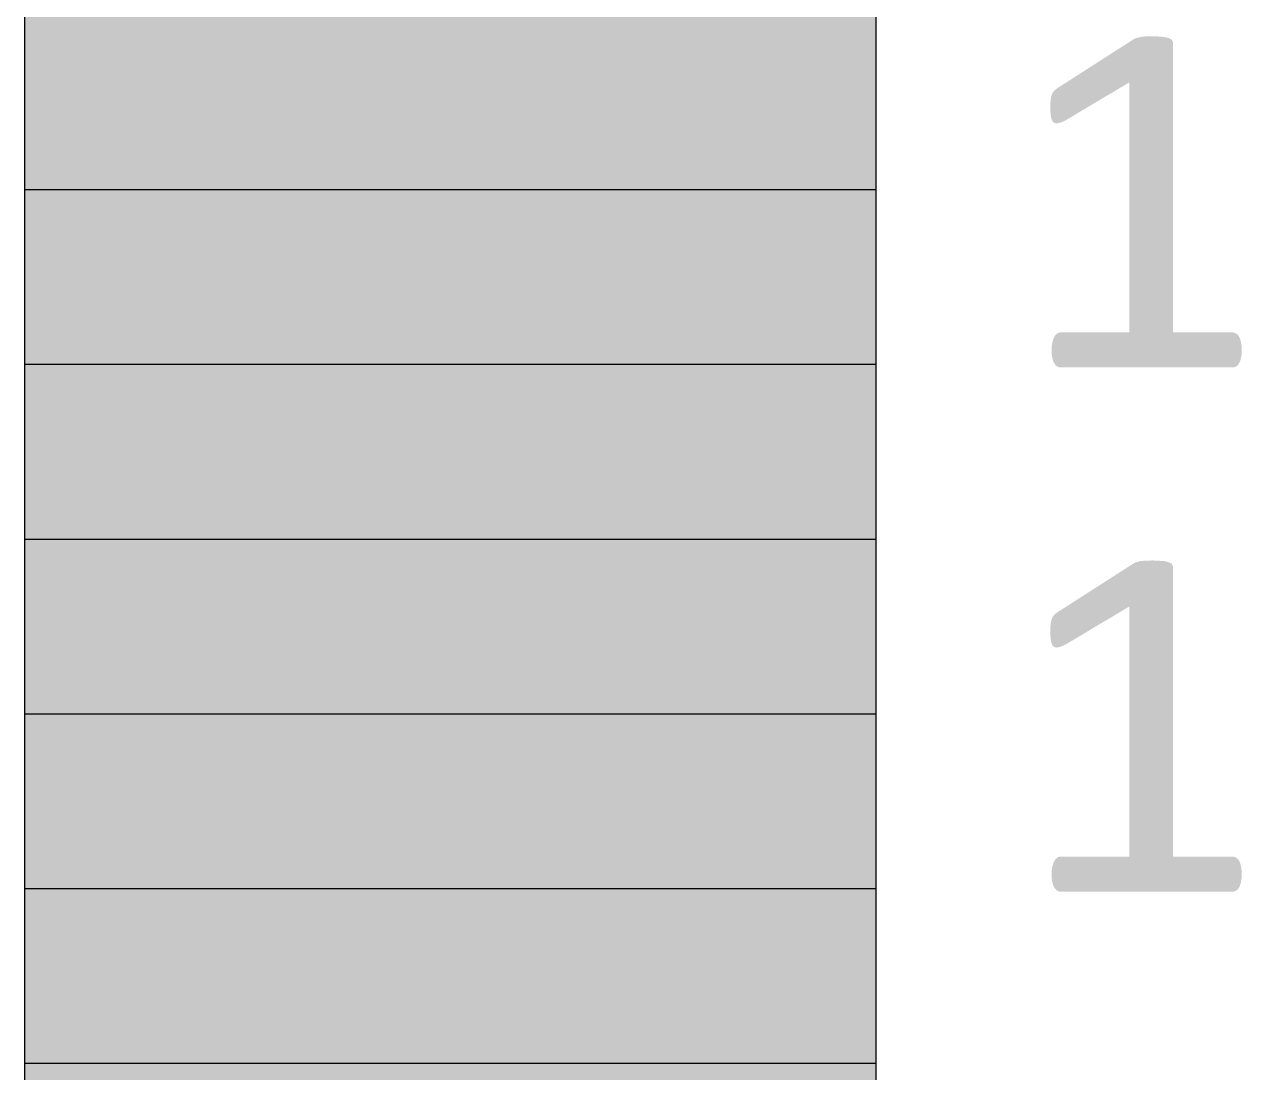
# Model space of a CAD drawing. Extents: x 79.49066 to 79.49309, y 16.68944 to 16.6915.
# Drawn here: x 79.4928573 to 79.4929736, y 16.6899278 to 16.690028 of the extents above; entities that cross this region are included whole.
import ezdxf

# ---------------------------------------------------------------- set-up
doc = ezdxf.new("R2010")
doc.units = 0

msp = doc.modelspace()

# ---------------------------------------------------------------- hatches: boundary and pattern name
at = {"layer": 'GSLAYER', "true_color": 0x272727}
msp.add_hatch(color=256, dxfattribs=at).paths.add_polyline_path([(79.49293868, 16.69001222), (79.49293868, 16.69002892), (79.49285726, 16.69002892), (79.49285726, 16.69001222)])
at = {"layer": 'GSLAYER', "true_color": 0x000000}
for points in [[(79.49296707, 16.69002247), (79.49296707, 16.69002619), (79.49296706, 16.69002633), (79.492967, 16.69002647), (79.4929669, 16.69002658), (79.49296689, 16.69002659), (79.49296679, 16.69002665), (79.49296671, 16.69002669), (79.49296667, 16.6900267), (79.49296645, 16.69002676), (79.49296625, 16.6900268), (79.4929661, 16.69002682), (79.49296592, 16.69002684), (79.49296567, 16.69002686), (79.49296567, 16.69002686), (79.49296513, 16.69002687), (79.4929644, 16.69002686), (79.4929644, 16.69002686), (79.49296413, 16.69002684), (79.49296404, 16.69002682), (79.49296389, 16.6900268), (79.49296377, 16.69002676), (79.49296353, 16.6900267), (79.4929635, 16.69002669), (79.49296339, 16.69002665), (79.4929633, 16.69002659), (79.49296329, 16.69002658), (79.49296311, 16.69002647), (79.4929629, 16.69002633), (79.49296268, 16.69002619), (79.49295688, 16.69002247)], [(79.49295608, 16.69001856), (79.49295609, 16.69001857), (79.49295623, 16.69001861), (79.49295641, 16.69001866), (79.49295643, 16.69001867), (79.49295663, 16.69001876), (79.49295682, 16.69001885), (79.49295687, 16.69001888), (79.49295739, 16.69001919), (79.49295809, 16.69001961), (79.49295894, 16.69002012), (79.49295958, 16.6900205), (79.49296012, 16.69002082), (79.49296057, 16.69002109), (79.49296094, 16.69002131), (79.49296125, 16.69002149), (79.49296151, 16.69002165), (79.49296176, 16.69002179), (79.492962, 16.69002194), (79.4929629, 16.69002247), (79.49295688, 16.69002247), (79.49295605, 16.69002194), (79.49295585, 16.69002179), (79.49295569, 16.69002165), (79.49295557, 16.69002149), (79.49295549, 16.69002131), (79.49295542, 16.69002109), (79.49295538, 16.69002082), (79.49295535, 16.6900205), (79.49295534, 16.69002012), (79.49295536, 16.69001961), (79.4929554, 16.69001919), (79.49295549, 16.69001888), (79.4929555, 16.69001885), (79.49295555, 16.69001876), (79.49295563, 16.69001867), (79.49295565, 16.69001866), (79.49295572, 16.69001861), (79.49295583, 16.69001857), (79.49295585, 16.69001856), (79.49295595, 16.69001855)], [(79.49296707, 16.68999857), (79.49296707, 16.69002247), (79.4929629, 16.69002247), (79.4929629, 16.68999857)], [(79.49297276, 16.68999522), (79.49297293, 16.68999524), (79.49297309, 16.6899953), (79.49297324, 16.68999541), (79.49297337, 16.68999558), (79.49297348, 16.6899958), (79.49297356, 16.68999609), (79.49297362, 16.68999644), (79.49297363, 16.68999687), (79.49297362, 16.68999727), (79.49297357, 16.68999762), (79.4929735, 16.68999791), (79.4929734, 16.68999814), (79.49297328, 16.68999833), (79.49297312, 16.68999846), (79.49297295, 16.68999854), (79.49297276, 16.68999857), (79.49295634, 16.68999857), (79.49295615, 16.68999854), (79.49295598, 16.68999846), (79.49295584, 16.68999833), (79.49295572, 16.68999814), (79.49295562, 16.68999791), (79.49295554, 16.68999762), (79.49295548, 16.68999727), (79.49295546, 16.68999687), (79.49295548, 16.68999644), (79.49295554, 16.68999609), (79.49295562, 16.6899958), (79.49295574, 16.68999558), (79.49295588, 16.68999541), (79.49295602, 16.6899953), (79.49295617, 16.68999524), (79.49295634, 16.68999522)], [(79.49296707, 16.68997237), (79.49296707, 16.68997609), (79.49296706, 16.68997623), (79.492967, 16.68997637), (79.4929669, 16.68997648), (79.49296689, 16.68997649), (79.49296679, 16.68997654), (79.49296671, 16.68997659), (79.49296667, 16.6899766), (79.49296645, 16.68997666), (79.49296625, 16.6899767), (79.4929661, 16.68997672), (79.49296592, 16.68997673), (79.49296567, 16.68997676), (79.49296567, 16.68997676), (79.49296513, 16.68997677), (79.4929644, 16.68997676), (79.4929644, 16.68997676), (79.49296413, 16.68997673), (79.49296404, 16.68997672), (79.49296389, 16.6899767), (79.49296377, 16.68997666), (79.49296353, 16.6899766), (79.4929635, 16.68997659), (79.49296339, 16.68997654), (79.4929633, 16.68997649), (79.49296329, 16.68997648), (79.49296311, 16.68997637), (79.4929629, 16.68997623), (79.49296268, 16.68997609), (79.49295688, 16.68997237)], [(79.49295608, 16.68996846), (79.49295609, 16.68996846), (79.49295623, 16.6899685), (79.49295641, 16.68996856), (79.49295643, 16.68996857), (79.49295663, 16.68996866), (79.49295682, 16.68996875), (79.49295687, 16.68996878), (79.49295739, 16.68996909), (79.49295809, 16.6899695), (79.49295894, 16.68997001), (79.49295958, 16.6899704), (79.49296012, 16.68997072), (79.49296057, 16.68997099), (79.49296094, 16.6899712), (79.49296125, 16.68997139), (79.49296151, 16.68997154), (79.49296176, 16.68997169), (79.492962, 16.68997184), (79.4929629, 16.68997237), (79.49295688, 16.68997237), (79.49295605, 16.68997184), (79.49295585, 16.68997169), (79.49295569, 16.68997154), (79.49295557, 16.68997139), (79.49295549, 16.6899712), (79.49295542, 16.68997099), (79.49295538, 16.68997072), (79.49295535, 16.6899704), (79.49295534, 16.68997001), (79.49295536, 16.6899695), (79.4929554, 16.68996909), (79.49295549, 16.68996878), (79.4929555, 16.68996875), (79.49295555, 16.68996866), (79.49295563, 16.68996857), (79.49295565, 16.68996856), (79.49295572, 16.6899685), (79.49295583, 16.68996846), (79.49295585, 16.68996846), (79.49295595, 16.68996845)], [(79.49296707, 16.68994847), (79.49296707, 16.68997237), (79.4929629, 16.68997237), (79.4929629, 16.68994847)], [(79.49297276, 16.68994511), (79.49297293, 16.68994513), (79.49297309, 16.6899452), (79.49297324, 16.68994531), (79.49297337, 16.68994548), (79.49297348, 16.6899457), (79.49297356, 16.68994599), (79.49297362, 16.68994634), (79.49297363, 16.68994676), (79.49297362, 16.68994717), (79.49297357, 16.68994752), (79.4929735, 16.68994781), (79.4929734, 16.68994804), (79.49297328, 16.68994822), (79.49297312, 16.68994836), (79.49297295, 16.68994844), (79.49297276, 16.68994847), (79.49295634, 16.68994847), (79.49295615, 16.68994844), (79.49295598, 16.68994836), (79.49295584, 16.68994822), (79.49295572, 16.68994804), (79.49295562, 16.68994781), (79.49295554, 16.68994752), (79.49295548, 16.68994717), (79.49295546, 16.68994676), (79.49295548, 16.68994634), (79.49295554, 16.68994599), (79.49295562, 16.6899457), (79.49295574, 16.68994548), (79.49295588, 16.68994531), (79.49295602, 16.6899452), (79.49295617, 16.68994513), (79.49295634, 16.68994511)]]:
    msp.add_hatch(color=256, dxfattribs=at).paths.add_polyline_path(points)
at = {"layer": 'GSLAYER', "true_color": 0x242424}
msp.add_hatch(color=256, dxfattribs=at).paths.add_polyline_path([(79.49293868, 16.68999552), (79.49293868, 16.69001222), (79.49285726, 16.69001222), (79.49285726, 16.68999552)])
at = {"layer": 'GSLAYER', "true_color": 0x212121}
msp.add_hatch(color=256, dxfattribs=at).paths.add_polyline_path([(79.49293868, 16.68997882), (79.49293868, 16.68999552), (79.49285726, 16.68999552), (79.49285726, 16.68997882)])
at = {"layer": 'GSLAYER', "true_color": 0x1e1e1e}
msp.add_hatch(color=256, dxfattribs=at).paths.add_polyline_path([(79.49293868, 16.68996212), (79.49293868, 16.68997882), (79.49285726, 16.68997882), (79.49285726, 16.68996212)])
at = {"layer": 'GSLAYER', "true_color": 0x1a1a1a}
msp.add_hatch(color=256, dxfattribs=at).paths.add_polyline_path([(79.49293868, 16.68994542), (79.49293868, 16.68996212), (79.49285726, 16.68996212), (79.49285726, 16.68994542)])
at = {"layer": 'GSLAYER', "true_color": 0x171717}
msp.add_hatch(color=256, dxfattribs=at).paths.add_polyline_path([(79.49293868, 16.68992872), (79.49293868, 16.68994542), (79.49285726, 16.68994542), (79.49285726, 16.68992872)])
at = {"layer": 'GSLAYER', "true_color": 0x141414}
msp.add_hatch(color=256, dxfattribs=at).paths.add_polyline_path([(79.49293868, 16.68991202), (79.49293868, 16.68992872), (79.49285726, 16.68992872), (79.49285726, 16.68991202)])

# ---------------------------------------------------------------- linework, layer by layer
at = {"layer": 'GSLAYER', "true_color": 0x000000, "flags": 128}
msp.add_lwpolyline([(79.49285726, 16.68981181), (79.49293868, 16.68981181), (79.49293868, 16.69111448), (79.49285726, 16.69111448)], close=True, dxfattribs=at)
at = {"layer": 'GSLAYER', "true_color": 0xb3b3b3, "flags": 128}
for points in [[(79.49285726, 16.69001222), (79.49293868, 16.69001222)], [(79.49285726, 16.68999552), (79.49293868, 16.68999552)], [(79.49285726, 16.68997882), (79.49293868, 16.68997882)], [(79.49285726, 16.68996212), (79.49293868, 16.68996212)], [(79.49285726, 16.68994542), (79.49293868, 16.68994542)]]:
    msp.add_lwpolyline(points, dxfattribs=at)
at = {"layer": 'GSLAYER', "true_color": 0x000000, "flags": 128}
msp.add_lwpolyline([(79.49285726, 16.68992872), (79.49293868, 16.68992872)], dxfattribs=at)

doc.saveas('drawing.dxf')
